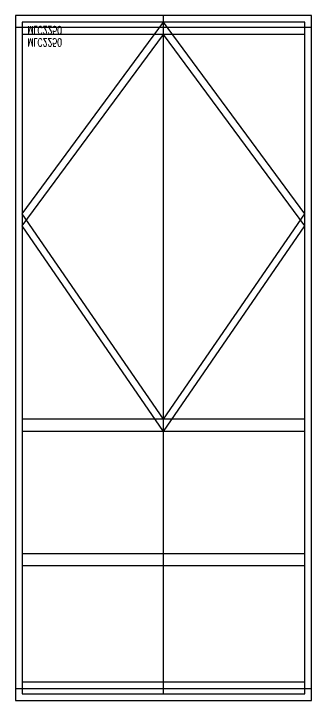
# Model space of a CAD drawing. Extents: x -4210259 to 293730, y -7499 to 868879.
# Drawn here: x -4210259 to -4208033, y -7499 to -2383 of the extents above; entities that cross this region are included whole.
import ezdxf

# ---------------------------------------------------------------- set-up
doc = ezdxf.new("R2010")
doc.units = 0
doc.header["$LTSCALE"] = 1000
doc.header["$MEASUREMENT"] = 0
doc.layers.get('Defpoints').update_dxf_attribs({"color": 210})
doc.layers.add('A-WINDOW', color=140, linetype='Continuous')
doc.layers.add('A-门窗表显示尺寸', color=160, linetype='Continuous')
doc.styles.add('A-DIM_T3', font='SIMPLEX', dxfattribs={"width": 0.705882, "bigfont": 'GBCBIG'})
doc.styles.add('A-STANDARD', font='SIMPLEX', dxfattribs={"bigfont": 'GBCBIG'})
doc.dimstyles.new('A-DIM&&20', dxfattribs={"dimtxt": 59.5, "dimasz": 20, "dimexe": 20, "dimexo": 20, "dimgap": 25.25, "dimtad": 1, "dimdec": 0, "dimzin": 0, "dimdsep": 46, "dimtxsty": 'A-DIM_T3', "dimblk": 'ARCHTICK', "dimcen": 0.09, "dimclrt": 7, "dimazin": 2, "dimtfac": 1, "dimtdec": 0, "dimtix": 1, "dimtmove": 2, "dimatfit": 3, "dimfxl": 0, "dimtolj": 1, "dimtzin": 0, "dimarcsym": 0})

# ---------------------------------------------------------------- blocks, each defined once
blk = doc.blocks.new('_ArchTick')
at = {"color": 0, "linetype": 'ByBlock', "const_width": 0.4}
blk.add_lwpolyline([(-0.5, -0.5), (0.5, 0.5)], dxfattribs=at)
blk = doc.blocks.new('*D1214')
at = {"layer": 'A-门窗表显示尺寸', "color": 0, "lineweight": -2}
for p, q in [((-1984276.9, 521703.4), (-1984276.9, 521920.9)), ((-1984276.9, 521900.9), (-1982076.9, 521900.9)), ((-1982076.9, 521703.4), (-1982076.9, 521920.9))]:
    blk.add_line(p, q, dxfattribs=at)
at = {"layer": 'Defpoints', "color": 0}
for p in [(-1982076.9, 521900.9), (-1984276.9, 521683.4), (-1982076.9, 521683.4)]:
    blk.add_point(p, dxfattribs=at)
at = {"layer": 'A-门窗表显示尺寸', "color": 0, "lineweight": -2, "xscale": 20, "yscale": 20, "zscale": 20, "rotation": 180}
blk.add_blockref('_ArchTick', (-1984276.9, 521900.9), dxfattribs=at)
at = {"layer": 'A-门窗表显示尺寸', "color": 0, "lineweight": -2, "xscale": 20, "yscale": 20, "zscale": 20}
blk.add_blockref('_ArchTick', (-1982076.9, 521900.9), dxfattribs=at)
at = {"layer": 'A-门窗表显示尺寸', "color": 7, "insert": (-1983176.9, 521955.9), "char_height": 59.5, "attachment_point": 5, "style": 'A-DIM_T3'}
blk.add_mtext('\\A1;2200', dxfattribs=at)
blk = doc.blocks.new('*D1215')
at = {"layer": 'A-门窗表显示尺寸', "color": 0, "lineweight": -2}
for p, q in [((-1982467.7, 522237.5), (-1982207.3, 522237.5)), ((-1982227.3, 517237.5), (-1982227.3, 522237.5)), ((-1982467.7, 517237.5), (-1982207.3, 517237.5))]:
    blk.add_line(p, q, dxfattribs=at)
at = {"layer": 'Defpoints', "color": 0}
for p in [(-1982487.7, 522237.5), (-1982227.3, 522237.5), (-1982487.7, 517237.5)]:
    blk.add_point(p, dxfattribs=at)
at = {"layer": 'A-门窗表显示尺寸', "color": 0, "lineweight": -2, "xscale": 20, "yscale": 20, "zscale": 20}
for p, rotation in [((-1982227.3, 522237.5), 90), ((-1982227.3, 517237.5), 270)]:
    blk.add_blockref('_ArchTick', p, dxfattribs=dict(at, rotation=rotation))
at = {"layer": 'A-门窗表显示尺寸', "color": 7, "insert": (-1982282.3, 520237.5), "char_height": 59.5, "attachment_point": 5, "rotation": 90, "style": 'A-DIM_T3'}
blk.add_mtext('\\A1;5000', dxfattribs=at)
blk = doc.blocks.new('*D1216')
at = {"layer": 'A-门窗表显示尺寸', "color": 0, "lineweight": -2}
for p, q in [((-1982627.7, 522237.5), (-1982367.3, 522237.5)), ((-1982387.3, 521237.5), (-1982387.3, 522237.5)), ((-1982627.7, 521237.5), (-1982367.3, 521237.5))]:
    blk.add_line(p, q, dxfattribs=at)
at = {"layer": 'Defpoints', "color": 0}
for p in [(-1982647.7, 522237.5), (-1982387.3, 522237.5), (-1982647.7, 521237.5)]:
    blk.add_point(p, dxfattribs=at)
at = {"layer": 'A-门窗表显示尺寸', "color": 0, "lineweight": -2, "xscale": 20, "yscale": 20, "zscale": 20}
for p, rotation in [((-1982387.3, 522237.5), 90), ((-1982387.3, 521237.5), 270)]:
    blk.add_blockref('_ArchTick', p, dxfattribs=dict(at, rotation=rotation))
at = {"layer": 'A-门窗表显示尺寸', "color": 7, "insert": (-1982442.3, 521737.5), "char_height": 59.5, "attachment_point": 5, "rotation": 90, "style": 'A-DIM_T3'}
blk.add_mtext('\\A1;1000', dxfattribs=at)
blk = doc.blocks.new('*D1217')
at = {"layer": 'A-门窗表显示尺寸', "color": 0, "lineweight": -2}
for p, q in [((-1982627.7, 521237.5), (-1982367.3, 521237.5)), ((-1982387.3, 520237.5), (-1982387.3, 521237.5)), ((-1982627.7, 520237.5), (-1982367.3, 520237.5))]:
    blk.add_line(p, q, dxfattribs=at)
at = {"layer": 'Defpoints', "color": 0}
for p in [(-1982647.7, 521237.5), (-1982387.3, 521237.5), (-1982647.7, 520237.5)]:
    blk.add_point(p, dxfattribs=at)
at = {"layer": 'A-门窗表显示尺寸', "color": 0, "lineweight": -2, "xscale": 20, "yscale": 20, "zscale": 20}
for p, rotation in [((-1982387.3, 521237.5), 90), ((-1982387.3, 520237.5), 270)]:
    blk.add_blockref('_ArchTick', p, dxfattribs=dict(at, rotation=rotation))
at = {"layer": 'A-门窗表显示尺寸', "color": 7, "insert": (-1982442.3, 520737.5), "char_height": 59.5, "attachment_point": 5, "rotation": 90, "style": 'A-DIM_T3'}
blk.add_mtext('\\A1;1000', dxfattribs=at)
blk = doc.blocks.new('*D1218')
at = {"layer": 'A-门窗表显示尺寸', "color": 0, "lineweight": -2}
for p, q in [((-1982627.7, 520237.5), (-1982367.3, 520237.5)), ((-1982387.3, 517237.5), (-1982387.3, 520237.5)), ((-1982627.7, 517237.5), (-1982367.3, 517237.5))]:
    blk.add_line(p, q, dxfattribs=at)
at = {"layer": 'Defpoints', "color": 0}
for p in [(-1982647.7, 520237.5), (-1982387.3, 520237.5), (-1982647.7, 517237.5)]:
    blk.add_point(p, dxfattribs=at)
at = {"layer": 'A-门窗表显示尺寸', "color": 0, "lineweight": -2, "xscale": 20, "yscale": 20, "zscale": 20}
for p, rotation in [((-1982387.3, 520237.5), 90), ((-1982387.3, 517237.5), 270)]:
    blk.add_blockref('_ArchTick', p, dxfattribs=dict(at, rotation=rotation))
at = {"layer": 'A-门窗表显示尺寸', "color": 7, "insert": (-1982442.3, 518737.5), "char_height": 59.5, "attachment_point": 5, "rotation": 90, "style": 'A-DIM_T3'}
blk.add_mtext('\\A1;3000', dxfattribs=at)
blk = doc.blocks.new('*D1219')
at = {"layer": 'A-门窗表显示尺寸', "color": 0, "lineweight": -2}
for p, q in [((-1983176.9, 521502.5), (-1983176.9, 521720)), ((-1983176.9, 521700), (-1982076.9, 521700)), ((-1982076.9, 521502.5), (-1982076.9, 521720))]:
    blk.add_line(p, q, dxfattribs=at)
at = {"layer": 'Defpoints', "color": 0}
for p in [(-1982076.9, 521700), (-1983176.9, 521482.5), (-1982076.9, 521482.5)]:
    blk.add_point(p, dxfattribs=at)
at = {"layer": 'A-门窗表显示尺寸', "color": 0, "lineweight": -2, "xscale": 20, "yscale": 20, "zscale": 20, "rotation": 180}
blk.add_blockref('_ArchTick', (-1983176.9, 521700), dxfattribs=at)
at = {"layer": 'A-门窗表显示尺寸', "color": 0, "lineweight": -2, "xscale": 20, "yscale": 20, "zscale": 20}
blk.add_blockref('_ArchTick', (-1982076.9, 521700), dxfattribs=at)
at = {"layer": 'A-门窗表显示尺寸', "color": 7, "insert": (-1982626.9, 521755), "char_height": 59.5, "attachment_point": 5, "style": 'A-DIM_T3'}
blk.add_mtext('\\A1;1100', dxfattribs=at)
blk = doc.blocks.new('*D1220')
at = {"layer": 'A-门窗表显示尺寸', "color": 0, "lineweight": -2}
for p, q in [((-1984276.9, 521502.5), (-1984276.9, 521720)), ((-1984276.9, 521700), (-1983176.9, 521700)), ((-1983176.9, 521502.5), (-1983176.9, 521720))]:
    blk.add_line(p, q, dxfattribs=at)
at = {"layer": 'Defpoints', "color": 0}
for p in [(-1983176.9, 521700), (-1984276.9, 521482.5), (-1983176.9, 521482.5)]:
    blk.add_point(p, dxfattribs=at)
at = {"layer": 'A-门窗表显示尺寸', "color": 0, "lineweight": -2, "xscale": 20, "yscale": 20, "zscale": 20, "rotation": 180}
blk.add_blockref('_ArchTick', (-1984276.9, 521700), dxfattribs=at)
at = {"layer": 'A-门窗表显示尺寸', "color": 0, "lineweight": -2, "xscale": 20, "yscale": 20, "zscale": 20}
blk.add_blockref('_ArchTick', (-1983176.9, 521700), dxfattribs=at)
at = {"layer": 'A-门窗表显示尺寸', "color": 7, "insert": (-1983726.9, 521755), "char_height": 59.5, "attachment_point": 5, "style": 'A-DIM_T3'}
blk.add_mtext('\\A1;1100', dxfattribs=at)
blk = doc.blocks.new('2')
at = {"layer": 'A-WINDOW'}
for p, q in [((-1983176.9, 522187.5), (-1983176.9, 517237.5)), ((-1982126.9, 521237.5), (-1984226.9, 521237.5)), ((-1982126.9, 520237.5), (-1984226.9, 520237.5))]:
    blk.add_line(p, q, dxfattribs=at)
for points in [[(-1984276.9, 522237.5), (-1982076.9, 522237.5), (-1982076.9, 517237.5), (-1984276.9, 517237.5)], [(-1984226.9, 522187.5), (-1982126.9, 522187.5), (-1982126.9, 517287.5), (-1984226.9, 517287.5)]]:
    blk.add_lwpolyline(points, close=True, dxfattribs=at)
for points in [[(-1983176.9, 520237.5), (-1984226.9, 518710), (-1983176.9, 517287.5)], [(-1983176.9, 520237.5), (-1982126.9, 518710), (-1983176.9, 517287.5)]]:
    blk.add_lwpolyline(points, dxfattribs=at)
at = {"layer": 'A-门窗表显示尺寸', "color": 3, "style": 'A-STANDARD', "width": 0.705882}
blk.add_text('MLC2250', height=59.5, dxfattribs=at).set_placement((-1984186.8, 517317.5))
at = {"layer": 'A-门窗表显示尺寸'}
for p1, p2, distance, picture, middle in [((-1982647.7, 521237.5), (-1982647.7, 522237.5), -260.4, '*D1216', (-1982442.3, 521737.5)), ((-1984276.9, 521683.4), (-1982076.9, 521683.4), 217.5, '*D1214', (-1983176.9, 521955.9)), ((-1984276.9, 521482.5), (-1983176.9, 521482.5), 217.5, '*D1220', (-1983726.9, 521755)), ((-1983176.9, 521482.5), (-1982076.9, 521482.5), 217.5, '*D1219', (-1982626.9, 521755)), ((-1982647.7, 520237.5), (-1982647.7, 521237.5), -260.4, '*D1217', (-1982442.3, 520737.5)), ((-1982647.7, 517237.5), (-1982647.7, 520237.5), -260.4, '*D1218', (-1982442.3, 518737.5))]:
    dim = blk.add_aligned_dim(p1=p1, p2=p2, distance=distance, dimstyle='A-DIM&&20', dxfattribs=at)
    dim.commit()
    dim.dimension.update_dxf_attribs({"geometry": picture, "text_midpoint": middle})
dim = blk.add_linear_dim(base=(-1982227.3, 522237.5), p1=(-1982487.7, 517237.5), p2=(-1982487.7, 522237.5), angle=90, dimstyle='A-DIM&&20', dxfattribs=at)
dim.commit()
dim.dimension.update_dxf_attribs({"geometry": '*D1215', "text_midpoint": (-1982282.3, 520237.5), "dimtype": 161})

msp = doc.modelspace()

# ---------------------------------------------------------------- block references
at = {"color": 1, "xscale": -1, "rotation": 180}
for p in [(-2225968.9, 514841.7), (-2225968.9, 514751.7)]:
    msp.add_blockref('2', p, dxfattribs=at)

doc.saveas('drawing.dxf')
